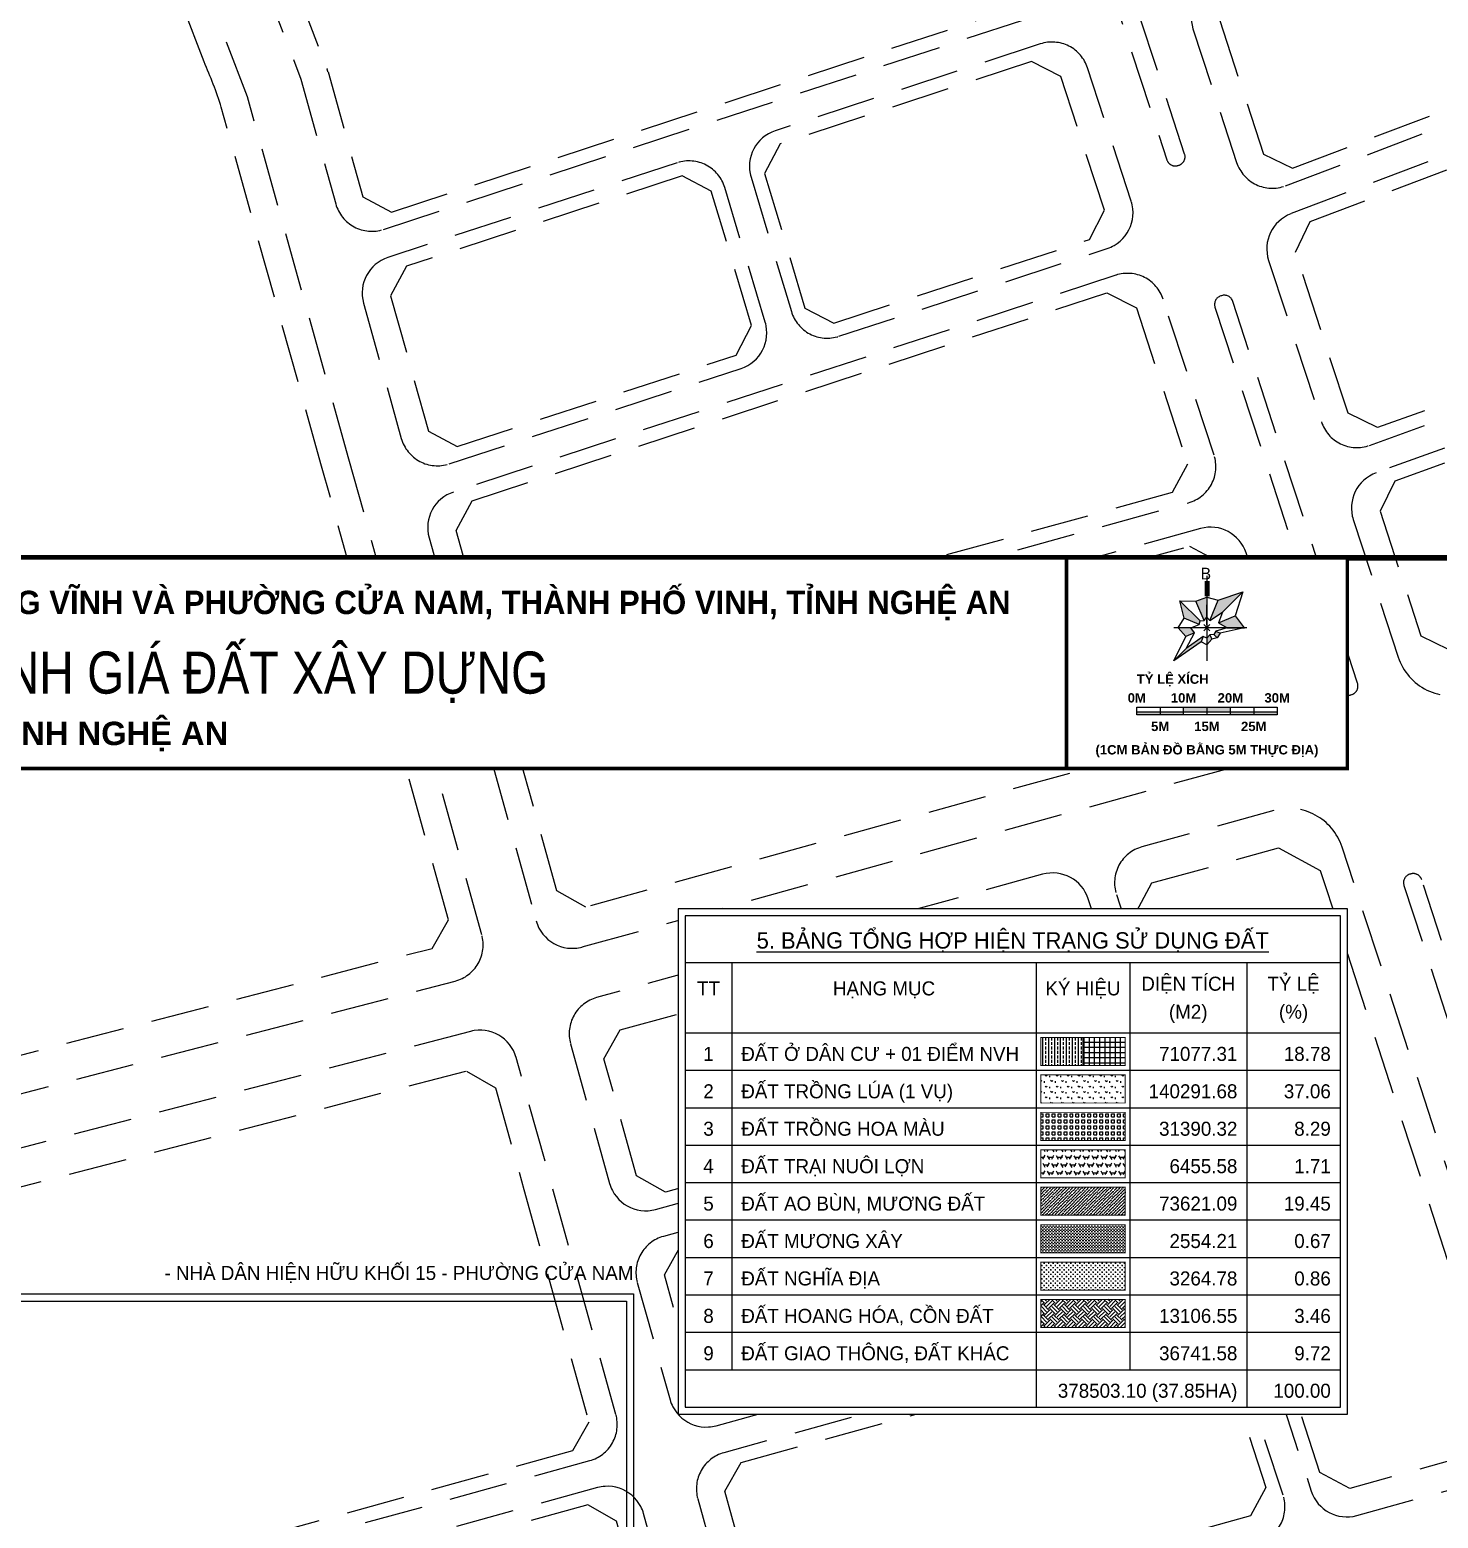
# Model space of a CAD drawing. Header units: metres. Extents: x 566631 to 571261, y 2062953 to 2068466.
# Drawn here: x 568265.2 to 568566.1, y 2066435.9 to 2066754 of the extents above; entities that cross this region are included whole.
import ezdxf
from ezdxf.enums import TextEntityAlignment as Align

# ---------------------------------------------------------------- set-up
doc = ezdxf.new("R2010")
doc.units = ezdxf.units.M
doc.linetypes.add('HIDDEN', pattern=[0.375, 0.25, -0.125])
for name, color, linetype in [('dat hoang', 3, 'CONTINUOUS'), ('ddc', 32, 'CONTINUOUS'), ('dHoamau', 3, 'CONTINUOUS'), ('dientich', 7, 'CONTINUOUS'), ('dlua', 82, 'CONTINUOUS'), ('dmuong ao bun', 150, 'CONTINUOUS'), ('dmuong xay', 150, 'CONTINUOUS'), ('dNtrang', 8, 'CONTINUOUS'), ('dtrailon', 32, 'CONTINUOUS'), ('ghi_chu', 7, 'CONTINUOUS'), ('hacth', 7, 'CONTINUOUS'), ('hacth sdd', 8, 'CONTINUOUS'), ('Khung ban ve', 7, 'CONTINUOUS'), ('KTEN', 7, 'CONTINUOUS'), ('LogDg phu', 7, 'CONTINUOUS'), ('ViaHeSphu', 32, 'CONTINUOUS')]:
    doc.layers.add(name, color=color, linetype=linetype)
doc.layers.add('t', color=7, linetype='CONTINUOUS', lineweight=25)
doc.styles.add('ARIALB', font='VHARIALB.TTF', dxfattribs={"width": 0.75})
doc.styles.add('avantH', font='VHAVAN.TTF', dxfattribs={"height": 10})
doc.styles.add('TD2', font='VHBODO.TTF')
doc.styles.add('VnBlackH', font='VHBLACK.TTF')

# ---------------------------------------------------------------- blocks, each defined once
blk = doc.blocks.new('text tieu de')
at = {"color": 5}
blk.add_wipeout([(0, -1.1652900866465643e-10), (572.785714285681, -1.1652900866465643e-10), (572.785714285681, -45.00000000011653), (0, -45.00000000011653)], dxfattribs=at).dxf.layer = 'KTEN'
at = {"layer": 'KTEN', "linetype": 'Continuous'}
h = blk.add_hatch(color=10, dxfattribs=at)
h.paths.add_polyline_path([(538.3131303137634, -19.37258397322148), (535.71614607214, -21.96956821531057), (541.5364007356111, -17.91610971838236), (542.0048933161888, -16.78506857529283)])
h.paths.add_polyline_path([(539.3170623027254, -14.90000000223517), (536.664563726401, -14.90000000223517), (538.2615497123916, -16.77397032827139), (540.1466182845179, -15.99314935877919)])
h.paths.add_polyline_path([(537.0146381931845, -9.128923908807337), (537.8845359974075, -12.86986548360437), (541.0891525710467, -14.19726113043725), (541.3429452625569, -13.45723097957671)])
h.paths.add_polyline_path([(542.7857142866123, -8.370772738941014), (540.4432513804641, -9.244794284924865), (542.1610575106461, -13.39194514416158), (542.7857142861467, -12.65557813085616)])
h.paths.add_polyline_path([(550.4323901094031, -7.253324178978801), (545.2062592895236, -9.056287427432835), (543.4103710611816, -13.39194514416158), (546.1040830400307, -11.58163124881685)])
h.paths.add_polyline_path([(548.8179337175097, -12.40137290302664), (545.2363034307491, -13.88493274338543), (547.0705196775962, -14.90000000223517), (550.7432100141887, -14.9000000031665)])
h.paths.add_polyline_path([(544.2284833092708, -16.34276902489364), (544.9498678210657, -17.0641535371542), (545.6133171452675, -16.07123145461082), (544.6707828578074, -15.68082097172737)])
h.paths.add_polyline_path([(543.4103710611816, -16.40805486030877), (542.785714285681, -17.14442187361419), (542.7857142852154, -18.57269033789635), (543.8007815454621, -17.35058914683759)])
for points in [[(527.785714285681, -32.90000000176951), (527.785714285681, -33.5), (537.785714285681, -33.50000000046566), (537.785714285681, -32.90000000176951)], [(547.785714285681, -32.90000000176951), (547.785714285681, -31.9000000031665), (537.785714285681, -31.9000000031665), (537.785714285681, -32.90000000176951)], [(547.785714285681, -32.90000000176951), (547.785714285681, -33.50000000139698), (557.785714285681, -33.50000000186265), (557.785714285681, -32.90000000130385)]]:
    blk.add_hatch(color=8, dxfattribs=at).paths.add_polyline_path(points)
at = {"layer": 'KTEN', "color": 7, "linetype": 'Continuous'}
for p, q in [((542.4078654868063, -4.979990223422647), (542.4078654858749, -8.139244647696614)), ((542.5023276864085, -4.979990222491324), (542.5023276864085, -8.139244648627937)), ((542.5967898864765, -4.979990223422647), (542.5967898855451, -8.139244647696614)), ((542.6912520865444, -4.979990224353969), (542.6912520865444, -8.139244647696614)), ((542.785714285681, -3.848779157735407), (542.785714285681, -21.97096208203584)), ((542.8801764862146, -4.979990224353969), (542.8801764862146, -8.139244647696614)), ((542.9746386858169, -4.979990224353969), (542.9746386862826, -8.139244647696614)), ((543.0691008868162, -4.979990223422647), (543.0691008858848, -8.139244647696614)), ((543.1635630864184, -4.979990223422647), (543.1635630859528, -8.139244647696614)), ((551.3209186454769, -14.9000000031665), (535.7250596217345, -14.90000000223517)), ((532.785714285681, -31.9000000031665), (532.785714285681, -33.5)), ((542.785714285681, -31.9000000031665), (542.785714285681, -33.5)), ((552.785714285681, -31.9000000031665), (552.785714285681, -33.5))]:
    blk.add_line(p, q, dxfattribs=at)
at = {"layer": 'KTEN', "color": 4}
for p, q in [((541.3429452625569, -13.45723097957671), (537.0146381931845, -9.128923908807337)), ((542.1610575106461, -13.39194514416158), (540.4432513804641, -9.244794284924865)), ((543.4103710611816, -13.39194514416158), (545.2062592895236, -9.056287427432835)), ((546.0873997088056, -11.59831457957625), (550.4323901094031, -7.253324178978801)), ((542.7857142861467, -14.30132914334536), (542.7857142866123, -10.01652375143021)), ((545.2363034307491, -13.88493274338543), (548.8179337175097, -12.40137290302664)), ((539.4934113270137, -14.90000000223517), (536.7295885349158, -14.90000000223517)), ((541.0891525710467, -14.19726113043725), (537.8845359974075, -12.86986548360437)), ((543.4353571191896, -15.54964283574373), (542.1360714526381, -14.25035716965795)), ((542.1360714526381, -15.54964283667505), (543.4353571201209, -14.25035716965795)), ((544.6707828578074, -15.68082097172737), (545.6133171452675, -16.07123145461082)), ((547.0705196757335, -14.9000000031665), (550.8082348227035, -14.9000000031665)), ((540.1466182845179, -15.99314935877919), (538.2615497123916, -16.77397032827139)), ((542.0048933161888, -16.78506857529283), (541.5364007356111, -17.91610971838236)), ((542.785714285681, -18.79017288703471), (542.7857142852154, -20.21844135038555)), ((543.4103710611816, -16.40805486030877), (543.8007815454621, -17.35058914683759)), ((544.1957417109516, -16.31002742797136), (544.9498678210657, -17.0641535371542)), ((538.3131303137634, -19.37258397322148), (535.71614607214, -21.96956821531057))]:
    blk.add_line(p, q, dxfattribs=at)
at = {"layer": 'KTEN', "const_width": 0.75, "flags": 128}
blk.add_lwpolyline([(0, 0), (572.785714285681, 0), (572.785714285681, -45), (0, -45)], close=True, dxfattribs=at)
blk.add_lwpolyline([(512.785714285681, -45), (512.785714285681, 0)], dxfattribs=at)
at = {"layer": 'KTEN', "color": 7, "linetype": 'Continuous'}
for points in [[(542.7857142852154, -18.57269033789635), (541.5364007356111, -17.91610971838236), (535.71614607214, -21.96956821531057), (538.2615497123916, -16.77397032827139), (536.664563726401, -14.90000000223517), (537.8845359974075, -12.86986548360437), (537.0146381931845, -9.128923908807337), (540.4432513804641, -9.244794284924865), (542.7857142866123, -8.370772738941014), (545.2062592895236, -9.056287427432835), (550.4323901094031, -7.253324178978801), (548.8179337175097, -12.40137290302664), (550.7432100141887, -14.9000000031665), (545.6133171452675, -16.07123145461082), (544.9498678210657, -17.0641535371542), (543.8007815454621, -17.35058914683759)], [(557.785714285681, -31.9000000031665), (557.785714285681, -33.50000000186265), (527.785714285681, -33.5), (527.785714285681, -31.9000000031665)]]:
    blk.add_lwpolyline(points, close=True, dxfattribs=at)
at = {"layer": 'KTEN', "color": 4}
blk.add_lwpolyline([(542.7857142861467, -12.65557813085616), (543.4103710611816, -13.39194514416158), (546.1040830400307, -11.58163124881685), (545.2363034307491, -13.88493274338543), (547.0705196775962, -14.90000000223517), (544.6707828578074, -15.68082097172737), (544.2284833092708, -16.34276902489364), (543.4103710611816, -16.40805486030877), (542.785714285681, -17.14442187361419), (542.0048933161888, -16.78506857529283), (538.3131303137634, -19.37258397322148), (540.1466182845179, -15.99314935877919), (539.3170623027254, -14.90000000223517), (541.0891525710467, -14.19726113043725), (541.3429452625569, -13.45723097957671), (542.1610575106461, -13.39194514416158)], close=True, dxfattribs=at)
at = {"layer": 'KTEN', "color": 7, "linetype": 'Continuous'}
for points in [[(527.785714285681, -32.90000000176951), (557.785714285681, -32.90000000130385)], [(537.785714285681, -33.50000000186265), (537.785714285681, -31.9000000031665)], [(547.785714285681, -33.50000000186265), (547.785714285681, -31.9000000031665)]]:
    blk.add_lwpolyline(points, dxfattribs=at)
at = {"layer": 'KTEN', "linetype": 'Continuous', "style": 'TD2'}
blk.add_text('b', height=2.5, dxfattribs=at).set_placement((541.4399712381419, -4.594551057554781))
at = {"layer": 'KTEN', "linetype": 'Continuous', "ltscale": 15, "style": 'ARIALB', "width": 0.95}
blk.add_text('quy ho¹ch chi tiÕt x©y dùng tû lÖ 1/500 khu ®« thÞ míi t¹i ph\xadêng ®«ng vÜnh vµ ph\xadêng cöa nam, thµnh phè vinh, tØnh nghÖ an', height=5, rotation=359.9999999466391, dxfattribs=at).set_placement((25, -12))
at = {"layer": 'KTEN', "style": 'ARIALB'}
blk.add_text('tû lÖ xÝch', height=2, rotation=359.9999998065669, dxfattribs=at).set_placement((527.785714285681, -26.9000000031665))
for s, p in [('0m', (527.785714285681, -30.9000000031665)), ('10m', (537.785714285681, -30.9000000031665)), ('20m', (547.785714285681, -30.9000000031665)), ('30m', (557.785714285681, -30.9000000031665)), ('25m', (552.785714285681, -37.00000000116415)), ('5m', (532.785714285681, -37)), ('15m', (542.785714285681, -36.99999999976717)), ('(1cm b¶n ®å b»ng 5m thùc ®Þa)', (542.785714285681, -42.00000000093132))]:
    blk.add_text(s, height=2, rotation=359.9999998065669, dxfattribs=at).set_placement(p, align=Align.CENTER)
at = {"layer": 'KTEN', "linetype": 'Continuous', "ltscale": 15, "style": 'ARIALB'}
blk.add_text('®Þa ®iÓm: ph\xadêng ®«ng vÜnh vµ ph\xadêng cöa nam, thµnh phè vinh, tØnh nghÖ an', height=5, rotation=359.9999999466391, dxfattribs=at).set_placement((25, -40))
at = {"layer": 'KTEN', "color": 5, "style": 'VnBlackH'}
blk.add_attdef('BD', (25, -29), '', height=9, dxfattribs=at)
blk = doc.blocks.new('ghi_Eu2')
blk.add_wipeout([(-142.99999999988358, 108.00000000011637), (1.1637268926278921e-10, 108.00000000011637), (1.1637268926278921e-10, -1.1641532182693481e-10), (-143, 5.006484116165666e-11)]).dxf.layer = 'ghi_chu'
at = {"layer": 'hacth'}
h = blk.add_hatch(dxfattribs=at)
h.set_pattern_fill('BRASS', color=57, scale=0.2, angle=90, style=0)
h.set_pattern_definition([(90, (-567688.2968338013, -2065736.601925607), (-1.27, 7.776507174585693e-17), []), (90, (-567688.9318338013, -2065736.601925607), (-1.27, 7.776507174585693e-17), [0.635, -0.3175])])
h.paths.add_polyline_path([(-56.49999999988358, 80.5), (-65.49999999988358, 80.5), (-65.49999999988358, 74.5), (-56.49999999988358, 74.5)])
h = blk.add_hatch(dxfattribs=at)
h.set_pattern_fill('GRASS', color=82, scale=0.065, style=0)
h.set_pattern_definition([(90, (61.43133159866557, 453.6003211326897), (-1.1674325, 1.1674325), [0.3095625, -2.0253025]), (45, (61.43133159866557, 453.6003211326897), (-1.16743329573899, 1.16743329573899), [0.3095625, -1.3414375]), (135, (61.43133159866557, 453.6003211326897), (-1.16743329573899, -1.16743329573899), [0.3095625, -1.3414375])])
h.paths.add_polyline_path([(-65.49999999988358, 72.5), (-47.5, 72.5), (-47.5, 66.5), (-65.49999999988358, 66.5)])
h = blk.add_hatch(dxfattribs=at)
h.set_pattern_fill('SQUARE', color=60, scale=0.2, style=0)
h.set_pattern_definition([(0, (-567622.7968338014, -2065803.101925607), (0, 0.635), [0.635, -0.635]), (90, (-567622.7968338014, -2065803.101925607), (-0.635, 3.888253587292846e-17), [0.635, -0.635])])
h.paths.add_polyline_path([(-65.49999999988358, 64.5), (-47.5, 64.5), (-47.5, 58.5), (-65.49999999988358, 58.5)])
h = blk.add_hatch(dxfattribs=at)
h.set_pattern_fill('TRIANG', color=60, scale=0.2, style=0)
h.set_pattern_definition([(59.99999999999999, (-56.19271997944452, 53.05765389185399), (-0.9524996586046834, 1.649778197104678), [0.9525000000000001, -0.9525000000000001]), (120, (-56.19271997944452, 53.05765389185399), (-1.904999658604684, 1.971046783566521e-07), [0.9525, -0.9525]), (0, (-56.6689699793933, 53.88254389190115), (0.9525000000000001, 1.649778), [0.9525000000000001, -0.9525000000000001])])
h.paths.add_polyline_path([(-65.49999999988358, 56.5), (-47.5, 56.5), (-47.5, 50.5), (-65.49999999988358, 50.5)])
h = blk.add_hatch(dxfattribs=at)
h.set_pattern_fill('ANSI36', color=130, scale=0.15, style=0)
h.set_pattern_definition([(45, (-567622.7968338014, -2065811.101925607), (0.2525697034050701, 0.9260889124852565), [1.190625, -0.238125, 0, -0.238125])])
h.paths.add_polyline_path([(-65.49999999988358, 48.49999999976717), (-47.5, 48.49999999976717), (-47.5, 42.49999999976717), (-65.49999999988358, 42.49999999976717)])
h = blk.add_hatch(dxfattribs=at)
h.set_pattern_fill('DASH', color=134, scale=0.1, style=0)
h.set_pattern_definition([(0, (3485.482199046877, 3399.891750552924), (0.3175, 0.3175), [0.3175, -0.3175])])
h.paths.add_polyline_path([(-65.5, 40.49999999976717), (-47.50000000011642, 40.49999999976717), (-47.50000000011642, 34.49999999976717), (-65.5, 34.49999999976717)])
h = blk.add_hatch(dxfattribs=at)
h.set_pattern_fill('CROSS', color=251, scale=0.075, style=0)
h.set_pattern_definition([(0, (-563039.5996998128, -2057148.818604995), (0.47625, 0.47625), [0.238125, -0.714375]), (90, (-563039.4806373129, -2057148.937667496), (-0.47625, 0.47625), [0.238125, -0.714375])])
h.paths.add_polyline_path([(-65.5, 32.49999999976717), (-47.50000000011642, 32.49999999976717), (-47.50000000011642, 26.49999999976717), (-65.5, 26.49999999976717)])
h = blk.add_hatch(dxfattribs=at)
h.set_pattern_fill('EARTH', color=112, scale=0.25, angle=45, style=0)
h.set_pattern_definition([(45, (-567622.7968338014, -2065811.101925607), (2.220446049250313e-16, 2.245064030267288), [1.5875, -1.5875]), (45, (-567623.2177833071, -2065810.680976101), (2.220446049250313e-16, 2.245064030267288), [1.5875, -1.5875]), (45, (-567623.6387328128, -2065810.260026596), (2.220446049250313e-16, 2.245064030267288), [1.5875, -1.5875]), (135, (-567623.6387328128, -2065809.979393592), (-2.245064030267288, 2.220446049250313e-16), [1.5875, -1.5875]), (135, (-567623.2177833071, -2065809.558444086), (-2.245064030267288, 2.220446049250313e-16), [1.5875, -1.5875]), (135, (-567622.7968338014, -2065809.137494581), (-2.245064030267288, 2.220446049250313e-16), [1.5875, -1.5875])])
h.paths.add_polyline_path([(-65.5, 24.49999999976717), (-47.50000000011642, 24.49999999976717), (-47.50000000011642, 18.49999999976717), (-65.5, 18.49999999976717)])
at = {"layer": 'hacth sdd', "linetype": 'ByBlock'}
h = blk.add_hatch(dxfattribs=at)
h.set_pattern_fill('NET', color=1, scale=0.35, style=0)
h.set_pattern_definition([(0, (-567679.2968338014, -2065736.601925607), (0, 1.11125), []), (90, (-567679.2968338014, -2065736.601925607), (-1.11125, 6.80444377776248e-17), [])])
h.paths.add_polyline_path([(-47.5, 74.5), (-47.5, 80.5), (-56.49999999988358, 80.5), (-56.49999999988358, 74.5)])
at = {"layer": 'dat hoang', "color": 5, "const_width": 0.2}
blk.add_lwpolyline([(-65.5, 24.49999999976717), (-47.50000000011642, 24.49999999976717), (-47.50000000011642, 18.49999999976717), (-65.5, 18.49999999976717)], close=True, dxfattribs=at)
at = {"layer": 'ddc', "const_width": 0.2}
blk.add_lwpolyline([(-65.49999999988358, 80.5), (-47.5, 80.5), (-47.5, 74.5), (-65.49999999988358, 74.5)], close=True, dxfattribs=at)
blk.add_lwpolyline([(-56.49999999988358, 80.5), (-56.49999999988358, 74.5)], dxfattribs=at)
at = {"layer": 'dHoamau', "const_width": 0.2}
blk.add_lwpolyline([(-65.49999999988358, 64.5), (-47.5, 64.5), (-47.5, 58.5), (-65.49999999988358, 58.5)], close=True, dxfattribs=at)
at = {"layer": 'dlua', "const_width": 0.2}
blk.add_lwpolyline([(-65.49999999988358, 72.5), (-47.5, 72.5), (-47.5, 66.5), (-65.49999999988358, 66.5)], close=True, dxfattribs=at)
at = {"layer": 'dmuong ao bun', "const_width": 0.2}
blk.add_lwpolyline([(-65.49999999988358, 48.49999999976717), (-47.5, 48.49999999976717), (-47.5, 42.49999999976717), (-65.49999999988358, 42.49999999976717)], close=True, dxfattribs=at)
at = {"layer": 'dmuong xay', "const_width": 0.2}
blk.add_lwpolyline([(-65.5, 40.49999999976717), (-47.50000000011642, 40.49999999976717), (-47.50000000011642, 34.49999999976717), (-65.5, 34.49999999976717)], close=True, dxfattribs=at)
at = {"layer": 'dNtrang', "const_width": 0.2}
blk.add_lwpolyline([(-65.5, 32.49999999976717), (-47.50000000011642, 32.49999999976717), (-47.50000000011642, 26.49999999976717), (-65.5, 26.49999999976717)], close=True, dxfattribs=at)
at = {"layer": 'dtrailon', "const_width": 0.2}
blk.add_lwpolyline([(-65.49999999988358, 56.5), (-47.5, 56.5), (-47.5, 50.5), (-65.49999999988358, 50.5)], close=True, dxfattribs=at)
at = {"layer": 'ghi_chu'}
for p, q in [((-141.4999999998836, 96.50000000023283), (-1.499999999883585, 96.50000000023283)), ((-131.4999999998836, 96.5), (-131.5000000001164, 9.5)), ((-66.49999999988358, 96.50000000023283), (-66.50000000011642, 1.499999999767169)), ((-46.49999999988358, 96.50000000023283), (-46.5, 9.5)), ((-21.49999999988358, 96.50000000023283), (-21.50000000011642, 1.5)), ((-141.4999999998836, 81.5), (-1.499999999883585, 81.5)), ((-141.4999999998836, 73.5), (-1.499999999883585, 73.5)), ((-141.4999999998836, 65.5), (-1.499999999883585, 65.5)), ((-141.4999999998836, 57.5), (-1.499999999883585, 57.5)), ((-141.4999999998836, 57.5), (-1.499999999883585, 57.5)), ((-141.4999999998836, 57.5), (-1.499999999883585, 57.5)), ((-141.4999999998836, 49.49999999976717), (-1.499999999883585, 49.49999999976717)), ((-141.4999999998836, 41.49999999976717), (-1.499999999883585, 41.49999999976717)), ((-141.4999999998836, 41.49999999976717), (-1.499999999883585, 41.49999999976717)), ((-141.4999999998836, 33.49999999976717), (-1.499999999883585, 33.49999999976717)), ((-141.4999999998836, 25.49999999976717), (-1.499999999883585, 25.49999999976717)), ((-141.4999999998836, 17.49999999976717), (-1.499999999883585, 17.49999999976717)), ((-141.5, 9.49999999976717), (-1.5, 9.49999999976717)), ((-141.5, 9.49999999976717), (-1.5, 9.49999999976717))]:
    blk.add_line(p, q, dxfattribs=at)
at = {"layer": 'ghi_chu', "color": 32, "lineweight": -2}
blk.add_lwpolyline([(1.164153218269348e-10, 108.0000000002328), (-142.9999999998836, 108.0000000002328), (-143, 0), (0, 0)], close=True, dxfattribs=at)
at = {"layer": 'ghi_chu'}
blk.add_lwpolyline([(-1.499999999883585, 106.5000000002328), (-141.4999999998836, 106.5000000002328), (-141.5, 1.5), (-1.5, 1.5)], close=True, dxfattribs=at)
at = {"layer": 'ghi_chu', "lineweight": -2, "style": 'avantH'}
for s, height, p in [('%%U5. b¶ng TæNG HîP HIÖN TR¹NG sö dông ®Êt', 3.5, (-71.49999999988358, 99.50000000023283)), ('tt', 3, (-136.4999999998836, 89.49675739463419)), ('h¹ng môc', 3, (-98.99999999988358, 89.50000000023283)), ('ký hiÖu', 3, (-56.49999999988358, 89.49675739463419)), ('diÖn tÝch', 3, (-33.99999999988358, 90.49675739463419)), ('tû lÖ', 3, (-11.49999999988358, 90.49675739463419)), ('(m2)', 3, (-33.99999999988358, 84.49764263513498)), ('(%%%)', 3, (-11.49999999988358, 84.49764263513498)), ('1', 3, (-136.4999999998836, 75.5)), ('2', 3, (-136.5, 67.5)), ('3', 3, (-136.5, 59.5)), ('4', 3, (-136.5, 51.49999999976717)), ('5', 3, (-136.5, 43.49999999976717)), ('6', 3, (-136.5, 35.49999999976717)), ('7', 3, (-136.5, 27.49999999976717)), ('8', 3, (-136.5, 19.49999999953434)), ('9', 3, (-136.5, 11.49999999953434))]:
    blk.add_text(s, height=height, dxfattribs=at).set_placement(p, align=Align.CENTER)
for s, p in [('®Êt ë d©n c\xad + 01 ®iÓm nvh', (-129.5, 75.5)), ('§Êt trång lóa (1 vô)', (-129.5, 67.5)), ('®Êt trång hoa mµu', (-129.5, 59.5)), ('®Êt tr¹i nu«i lîn', (-129.5, 51.49999999976717)), ('®Êt ao bïn, m\xad¬ng ®Êt', (-129.5, 43.49999999976717)), ('®Êt m\xad¬ng x©y', (-129.5000000001164, 35.49999999976717)), ('®Êt nghÜa ®Þa', (-129.5000000001164, 27.49999999976717)), ('®Êt hoang hãa, cån ®Êt', (-129.5000000001164, 19.49999999976717)), ('®Êt giao th«ng, ®Êt kh¸c', (-129.5000000001164, 11.49999999976717))]:
    blk.add_text(s, height=3, dxfattribs=at).set_placement(p)
for s, p in [('71077.31', (-23.5, 75.5)), ('18.78', (-3.540000000037253, 75.5)), ('140291.68', (-23.5, 67.5)), ('37.06', (-3.540000000037253, 67.5)), ('31390.32', (-23.5, 59.50000000023283)), ('8.29', (-3.540000000037253, 59.5)), ('6455.58', (-23.5, 51.5)), ('1.71', (-3.540000000037253, 51.49999999976717)), ('73621.09', (-23.5, 43.5)), ('19.45', (-3.540000000037253, 43.49999999976717)), ('2554.21', (-23.50000000011642, 35.5)), ('0.67', (-3.540000000153668, 35.49999999976717)), ('3264.78', (-23.50000000011642, 27.5)), ('0.86', (-3.540000000153668, 27.49999999976717)), ('13106.55', (-23.50000000011642, 19.5)), ('3.46', (-3.540000000153668, 19.49999999976717)), ('36741.58', (-23.50000000011642, 11.5)), ('9.72', (-3.540000000153668, 11.49999999976717)), ('378503.10 (37.85ha)', (-23.50000000011642, 3.5)), ('100.00', (-3.540000000153668, 3.499999999767169))]:
    blk.add_text(s, height=3, dxfattribs=at).set_placement(p, align=Align.RIGHT)

msp = doc.modelspace()

# ---------------------------------------------------------------- linework, layer by layer
at = {"layer": 'Khung ban ve', "const_width": 1.2}
msp.add_lwpolyline([(567973.9280794318, 2066641.109092405), (569223.9280794318, 2066641.109092405), (569223.9280794318, 2065831.109092405), (567973.9280794318, 2065831.109092405)], close=True, dxfattribs=at)
at = {"layer": 'LogDg phu', "linetype": 'HIDDEN', "ltscale": 50}
for points in [[(568175.0838441561, 2066753.932099461), (568191.6651982021, 2066718.975562862, -0.0792946513970787), (568221.348036331, 2066627.396362095, -0.0237007289004742), (568224.4558817918, 2066599.212455132), (568228.9178734658, 2066527.5091807, 0.4715908907906997), (568238.9126856421, 2066520.26273697), (568356.067112326, 2066550.677438397, 0.4196438798697929), (568361.761643957, 2066560.573940995), (568333.350082455, 2066662.239341458), (568311.7036332542, 2066739.697066773), (568232.7155336593, 2066945.88844933, 0.3870702331299271), (568223.0934887321, 2066950.731877511), (568126.3413847366, 2066923.717003244, 0.007279190113542612), (568118.270874713, 2066921.3363988, 0.4009284949032153), (568112.9060963326, 2066911.672642078, 0.02769555515208818), (568116.1940352926, 2066901.450785489), (568159.2036471404, 2066789.428214869, 0.0190844642849442), (568168.1284539334, 2066768.595338191), (568175.083844156, 2066753.93209946)], [(568518.2288381463, 2066663.111128342), (568507.3475894172, 2066696.432043726, 0.4144551354901239), (568497.2531286821, 2066701.551362584), (568355.7178944015, 2066655.202533016, 0.4013967137455503), (568350.5027869097, 2066645.44661254), (568358.0577988826, 2066618.412430781, 0.4134234463103623), (568367.8949806505, 2066612.855051645), (568512.7564516875, 2066652.917147588, 0.4277016234675699), (568518.2288381464, 2066663.111128342)], [(568390.4190040742, 2066458.028996677), (568369.097208307, 2066534.32501107, 0.4088040165472318), (568359.3821628544, 2066539.915130719), (568235.5021095299, 2066507.754375541, 0.3493167214009008), (568229.5153851445, 2066499.791314222), (568231.7151001696, 2066419.740964639, 0.4619162936381579), (568241.2037224465, 2066412.101007003), (568265.6444983518, 2066416.739457149, 0.020567429069751), (568300.8057778144, 2066424.923362145), (568384.8466087579, 2066448.165234592, 0.4150041201205348), (568390.4190040742, 2066458.028996677)], [(568394.9986246044, 2066486.226671121), (568401.9965223732, 2066461.186017194, 0.4134234462927829), (568411.8337041405, 2066455.628638059), (568510.4209145961, 2066482.893377646, 0.4277016234604547), (568515.8933010551, 2066493.0873584), (568507.8137342515, 2066517.828871856, 0.4008529283409323), (568498.0765613404, 2066523.056032323), (568400.57101992, 2066496.090433204, 0.4150041201277101), (568394.9986246047, 2066486.226671121)], [(568527.5123059117, 2066430.55556072, 0.4277016234511919), (568532.9846923708, 2066440.749541473), (568522.72985758, 2066472.152231635, 0.4008529283460351), (568512.9926846686, 2066477.3793921), (568413.4902158005, 2066449.861533651, 0.4150041201018847), (568407.9178204851, 2066439.997771567), (568416.2629203601, 2066410.136409646, 0.4134234463182155), (568428.5593975704, 2066403.189685726), (568527.5123059117, 2066430.55556072)]]:
    msp.add_lwpolyline(points, format="xyb", dxfattribs=at)
for points in [[(568435.287125945, 2066917.097949441, 0.4397105859919745), (568424.5529858628, 2066921.977086649), (568285.6075825414, 2066862.92004815, 0.4036891857913516), (568281.2663453385, 2066852.695653228), (568323.1099923302, 2066743.466548205), (568330.566519755, 2066716.784774778, 0.427146065872428), (568340.7609779479, 2066711.335278042), (568479.2609391408, 2066756.69014059, 0.4139720305198049), (568484.3760377753, 2066766.776279735)], [(568481.1240782202, 2066821.833812692, 0.4142135613689459), (568478.7281331418, 2066823.050137959), (568478.5380136435, 2066822.988052705, 0.4142135623507612), (568477.3216883775, 2066820.59210762), (568508.1433529542, 2066726.208999308, 0.4142135630160996), (568510.5392980425, 2066724.992674043), (568510.7294175306, 2066725.054759296, 0.4142135623760472), (568511.9457427965, 2066727.450704379)], [(568618.9661847949, 2066761.643095226), (568608.2213085736, 2066789.653132833, 0.4130355195331826), (568597.9168262975, 2066794.268607301), (568518.4982130751, 2066764.169011009, 0.4006207269376262), (568513.7286327714, 2066754.204849267), (568523.0515550205, 2066725.655892145, 0.4279383144450569), (568533.4915340864, 2066720.658550691), (568614.332101281, 2066751.297066498, 0.4153925873541624)], [(568500.5182092004, 2066717.345194972), (568491.2054179925, 2066745.863128489, 0.4144551354821255), (568481.1109572572, 2066750.982447346), (568424.4626180874, 2066732.431701091, 0.4069381824714676), (568419.2899323418, 2066722.529377541), (568427.9160866493, 2066693.786589649, 0.4215265637776219), (568438.0681344953, 2066688.483455196), (568495.4031105657, 2066707.259055827, 0.413972030505194)], [(568640.3587601535, 2066705.876343896), (568626.8457606907, 2066741.102400981, 0.4130355195236909), (568616.5412784145, 2066745.717875449), (568534.6579449738, 2066714.684151998, 0.4006207269383597), (568529.88836467, 2066704.719990256), (568541.1540197748, 2066670.221933108, 0.4230605353173066), (568551.4700345455, 2066665.178776683), (568635.6007123442, 2066695.484500197, 0.420243613079091)], [(568422.326830591, 2066691.537032235), (568413.7006762831, 2066720.279820128, 0.4215265637617028), (568403.5486284378, 2066725.58295458), (568341.7086175787, 2066705.332081091, 0.4013967137305163), (568336.493510087, 2066695.576160615), (568344.5757851764, 2066666.655267495, 0.4271476309532626), (568354.770254769, 2066661.205729967), (568417.1541448454, 2066681.634708686, 0.4069381824857127)], [(568522.2309146766, 2066695.955114998, 0.4142135623619029), (568519.8349695923, 2066697.171440264), (568519.6448500999, 2066697.10935501, 0.4142135623507614), (568518.4285248341, 2066694.713409926), (568545.0881251433, 2066613.075510823, 0.4142135623619029), (568547.4840702277, 2066611.859185557), (568547.67418972, 2066611.92127081, 0.4142135623755029), (568548.8905149859, 2066614.317215893)], [(568638.0594173555, 2066689.992770026), (568552.8800393828, 2066659.309281607, 0.4054215898329037), (568547.9864947842, 2066649.299304895), (568557.5766732914, 2066619.931946926, 0.4230605353412951), (568573.0506954482, 2066612.36721229), (568656.0201207704, 2066642.254627081, 0.4202436130836569), (568660.77816858, 2066652.646470779), (568648.2399353363, 2066685.331480588, 0.4082091139717398)], [(568525.065394671, 2066642.176001571, 0.4008529283185935), (568515.3282217601, 2066647.403162037), (568369.5514923107, 2066607.087947237, 0.4150041201219849), (568363.9790969947, 2066597.224185153), (568373.3993439906, 2066563.515612562, 0.4134234463088986), (568383.2365257584, 2066557.958233426), (568526.4331967271, 2066597.559921369, 0.4277016234648121), (568534.6417764155, 2066612.850892501)], [(568583.6860104402, 2066462.87050174), (568583.0184098601, 2066464.710384917), (568545.5958044793, 2066579.307109834, 0.4008529283181529), (568530.9900451133, 2066587.147850533), (568502.8330327815, 2066579.36090124, 0.4277016234666781), (568497.3606463225, 2066569.166920486), (568539.0014906214, 2066441.652966527, 0.400852928319404), (568548.7386635325, 2066436.425806061), (568573.5837861182, 2066443.296837245, 0.4373271078301768)], [(568491.3438480753, 2066568.263495435, 0.4008529283199672), (568481.6066751642, 2066573.490655901), (568386.3060744696, 2066547.134843129, 0.4150041201149481), (568380.7336791535, 2066537.271081045), (568389.0773264928, 2066507.414916749, 0.4134234463104431), (568398.9145082607, 2066501.857537613), (568495.5047912674, 2066528.570017868, 0.4277016234689535), (568500.9771777266, 2066538.763998623)], [(568562.5992015756, 2066572.338027909, 0.414213562429447), (568560.2032564908, 2066573.554353173), (568560.013136999, 2066573.49226792, 0.4142135623507612), (568558.7968117332, 2066571.096322836), (568592.3746321138, 2066468.273224149, 0.4275478211184104), (568594.8517806482, 2066467.085468006), (568595.0590209789, 2066467.163699153, 0.4100887933885391), (568596.1748601155, 2066469.587143024), (568595.9530227165, 2066470.200867007)], [(568397.7170028461, 2066394.66008177, 0.4150041201271297), (568404.6824969914, 2066406.989784375), (568396.3403021868, 2066436.840751048, 0.4134234463115086), (568386.5031204189, 2066442.398130184), (568302.4050727098, 2066419.140434182, -0.0205674291041459), (568266.7632290027, 2066410.844676259), (568238.8325800612, 2066405.543906633, 0.3680673843820319), (568232.3272397454, 2066397.464448607), (568233.245449109, 2066364.049674554, 0.4619162935832775), (568242.7340713849, 2066356.409716918), (568275.8995300585, 2066362.703965806, 0.0205674290828924), (568315.4659812325, 2066371.9131892)]]:
    msp.add_lwpolyline(points, format="xyb", close=True, dxfattribs=at)
at = {"layer": 't', "color": 32}
msp.add_lwpolyline([(568248.9280794318, 2066483.786310767), (568394.1738110341, 2066483.786310767), (568394.1738110341, 2066374.102012065), (568248.9280794318, 2066374.102012065)], close=True, dxfattribs=at)
at = {"layer": 't'}
msp.add_lwpolyline([(568250.4280794318, 2066482.286310767), (568392.6738110341, 2066482.286310767), (568392.6738110341, 2066375.602012065), (568250.4280794318, 2066375.602012065)], close=True, dxfattribs=at)
at = {"layer": 'ViaHeSphu', "linetype": 'HIDDEN', "ltscale": 50}
msp.add_lwpolyline([(568192.774202784, 2066723.637573303), (568198.5142300857, 2066711.536542598, -0.0954792923881958), (568227.450090012, 2066599.398780425), (568231.6618609432, 2066531.71650105), (568236.8119725165, 2066527.982564578), (568351.1534452264, 2066557.666989237), (568354.6472700068, 2066563.738892645), (568327.5491150764, 2066660.704516039), (568306.1010028708, 2066737.452529916, 0.0275734056874059), (568302.4249313117, 2066747.145908097), (568266.9760409126, 2066839.682071902), (568227.5311618235, 2066942.649407449), (568220.9267097481, 2066945.973876368), (568127.4171084006, 2066919.864365368, 0.007060093459155299), (568119.6968321888, 2066917.590748057), (568116.1353763996, 2066911.215266827, 0.02434304970111818), (568118.9947081804, 2066902.52606749), (568162.0043200282, 2066790.50349687, 0.0190844642851085), (568170.8389772577, 2066769.881053289), (568192.7742027798, 2066723.637573316)], format="xyb", dxfattribs=at)
for points in [[(568429.5240598256, 2066915.417537608), (568423.370336391, 2066918.214674664), (568335.1319209872, 2066880.710019084), (568289.7068818085, 2066861.402663651), (568286.8939444446, 2066854.777689904), (568315.6614055359, 2066779.68280085), (568328.679530089, 2066745.700148854, -0.0233361501234703), (568328.9137210317, 2066744.991492759), (568336.3700780894, 2066718.310328961), (568342.4675283867, 2066715.050886778), (568475.4723672303, 2066758.60625049), (568478.6719415162, 2066764.915288449)], [(568358.4890095739, 2066531.418059311), (568364.6743236976, 2066527.858977041), (568370.7465366677, 2066506.130711129), (568384.6418701019, 2066456.408887922), (568381.1685081425, 2066450.260649317), (568300.0061303673, 2066427.814826128, -0.0205674290851006), (568265.0851329707, 2066419.686847583), (568239.7875840126, 2066414.885796254), (568234.7379227462, 2066418.951633951), (568232.6832532028, 2066493.723598981), (568237.3854787829, 2066499.978122859)], [(568241.234459376, 2066362.232212899), (568274.7807993325, 2066368.598746681, 0.0205674290908518), (568313.8666863372, 2066377.696117164), (568395.16430368, 2066400.179341469), (568398.6376656396, 2066406.327580073), (568390.5631584153, 2066435.220677357), (568384.3983071125, 2066438.703424429), (568303.2047202028, 2066416.248970212, -0.0205674290947858), (568267.3225944205, 2066407.897285833), (568240.1214783271, 2066402.734969326), (568235.3465048049, 2066396.804580403), (568236.1847981096, 2066366.298050597)]]:
    msp.add_lwpolyline(points, format="xyb", close=True, dxfattribs=at)
for points in [[(568612.3526509337, 2066753.755090048), (568615.2373224761, 2066760.195391471), (568604.4924172601, 2066788.205504662), (568598.026149305, 2066791.101806858), (568522.5828387665, 2066762.508847375), (568519.4595003579, 2066755.983860459), (568528.7858006748, 2066727.424558901), (568535.0134017633, 2066724.443571211)], [(568485.5013206785, 2066744.002140437), (568479.1974837128, 2066747.199077084), (568425.5131329211, 2066729.6189541), (568422.1986738878, 2066723.273924195), (568430.8257197777, 2066694.528165501), (568437.0146719964, 2066691.29523691), (568491.614538655, 2066709.175165727), (568494.814112941, 2066715.484203687)], [(568633.740626906, 2066698.003161384), (568553.1332438089, 2066668.966606231), (568546.8770083638, 2066672.025071605), (568535.6192322536, 2066706.499001445), (568538.7425706625, 2066713.023988361), (568616.6506014224, 2066742.551075006), (568623.1168693774, 2066739.654772809), (568636.6539328047, 2066704.365985124)], [(568410.7910431691, 2066719.538244281), (568404.6020909506, 2066722.771172872), (568345.7004384224, 2066703.48252953), (568342.2944774681, 2066697.110986035), (568350.379354911, 2066668.180780887), (568356.4768052085, 2066664.921338703), (568416.1036300261, 2066684.447455682), (568419.4180890594, 2066690.792485586)], [(568369.9997939583, 2066616.549757405), (568363.8349426555, 2066620.032504477), (568356.3037542899, 2066646.981437961), (568359.7097152444, 2066653.352981457), (568495.3396551383, 2066697.767992319), (568501.6434921043, 2066694.571055673), (568512.5553588434, 2066661.15638081), (568509.2883835522, 2066655.07064774)], [(568638.0394497328, 2066686.796872307), (568556.8600483593, 2066657.554263569), (568553.708075594, 2066651.106754337), (568562.4056422113, 2066624.472781658), (568571.1643718344, 2066620.190930135), (568652.3688591537, 2066649.442575383), (568655.2821650526, 2066655.805399121), (568644.534352044, 2066683.823092426)], [(568513.0174143846, 2066643.651487686), (568519.3886523556, 2066640.231246149), (568528.0936399136, 2066613.574548824), (568523.519874506, 2066605.054522527), (568383.9955894961, 2066566.468449556), (568377.8307381935, 2066569.951196628), (568369.7562309691, 2066598.844293912), (568373.2295929289, 2066604.992532516)], [(568574.250231449, 2066449.706365942), (568547.2227098828, 2066442.231782435), (568540.8514719118, 2066445.652023972), (568501.6933851618, 2066565.563196659), (568504.9603604531, 2066571.648929728), (568531.9878820202, 2066579.123513234), (568540.9076151797, 2066574.335175082), (568578.8239968569, 2066458.226392239)], [(568483.7441339464, 2066565.781486192), (568490.1153719175, 2066562.361244655), (568498.1982017334, 2066537.609739096), (568494.9312264421, 2066531.524006027), (568401.0193215667, 2066505.552243373), (568394.8544702639, 2066509.034990446), (568387.8565626963, 2066534.075679434), (568391.3299246557, 2066540.223918039)], [(568404.2491205372, 2066493.995018484), (568498.6602572743, 2066520.104845971), (568505.0314952453, 2066516.684604435), (568513.1143250617, 2066491.933098874), (568509.8473497706, 2066485.847365805), (568413.9385174483, 2066459.323343819), (568407.7736661457, 2066462.806090891), (568400.7757585775, 2066487.846779879)], [(568427.934312986, 2066409.24203597), (568421.7694616832, 2066412.724783043), (568413.6949544586, 2066441.617880326), (568417.1683164181, 2066447.766118931), (568513.5763806028, 2066474.428205749), (568519.9476185736, 2066471.007964212), (568529.2734586678, 2066442.450071966), (568526.0064833765, 2066436.364338897)]]:
    msp.add_lwpolyline(points, close=True, dxfattribs=at)

# ---------------------------------------------------------------- texts
at = {"layer": 'ghi_chu', "lineweight": -2, "style": 'avantH'}
msp.add_text('- nhµ d©n hiÖn h÷u khèi 15 - ph\xadêng cöa nam', height=3, dxfattribs=at).set_placement((568394.1738110341, 2066486.786310767), align=Align.RIGHT)

# ---------------------------------------------------------------- next in the draw order: block references
at = {"layer": 'dientich'}
msp.add_blockref('ghi_Eu2', (568546.7137937173, 2066458.109092405), dxfattribs=at)
at = {"layer": 'KTEN'}
ref = msp.add_blockref('text tieu de', (567973.9280794318, 2066641.109092405), dxfattribs=at)
ref.add_attrib('BD', 'b¶n ®å hiÖn tr¹ng kiÕn tróc c¶nh quan vµ ®¸nh gi¸ ®Êt x©y dùng', (567998.9280794318, 2066612.109092405), dxfattribs={"color": 5, "height": 9, "style": 'VnBlackH', "width": 0.85})

doc.saveas('drawing.dxf')
